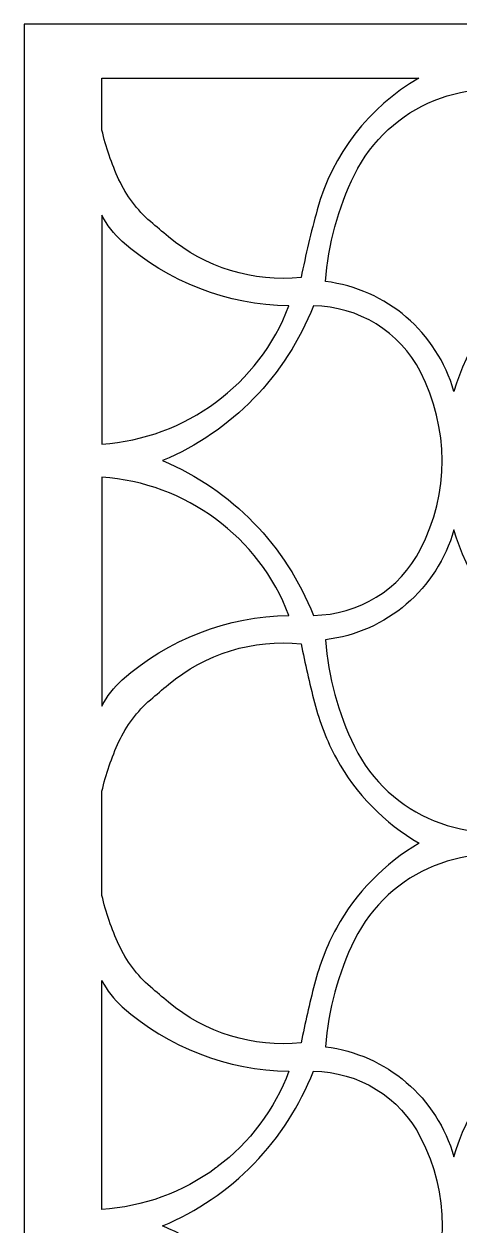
# Model space of a CAD drawing. Header units: centimetres. Extents: x -9.8 to 10.7, y -11.6 to 7.6.
# Drawn here: x -9.8 to -6.36, y -1.84 to 7.65 of the extents above; entities that cross this region are included whole.
import ezdxf

# ---------------------------------------------------------------- set-up
doc = ezdxf.new("R2010")
doc.units = ezdxf.units.CM
doc.header["$MEASUREMENT"] = 0

msp = doc.modelspace()

# ---------------------------------------------------------------- linework, layer by layer
at = {"color": 177}
for points, knots in [([(-9.7995, 7.64805), (-9.7995, 7.64805), (0.26004, 7.64805), (0.26004, 7.64805), (0.26004, 7.64805), (0.26004, 7.64805), (0.26004, -11.57642), (0.26004, -11.57642), (0.26004, -11.57642), (0.26004, -11.57642), (-9.7995, -11.57642), (-9.7995, -11.57642), (-9.7995, -11.57642), (-9.7995, -11.57642), (-9.7995, 7.64805), (-9.7995, 7.64805)], [0, 0, 0, 0, 0.2, 0.2, 0.2, 0.2, 0.4, 0.4, 0.4, 0.4, 0.6, 0.6, 0.6, 0.6, 1, 1, 1, 1]), ([(-6.68427, 7.21961), (-6.68427, 7.21961), (-9.18486, 7.21961), (-9.18486, 7.21961), (-9.18486, 7.21961), (-9.18486, 7.21961), (-9.18485, 6.81061), (-9.18485, 6.81061), (-9.18485, 6.81061), (-9.15358, 6.67584), (-9.10863, 6.54462), (-9.05069, 6.41898), (-9.05069, 6.41898), (-8.99224, 6.29221), (-8.90735, 6.17946), (-8.80168, 6.08826), (-8.80168, 6.08826), (-8.75485, 6.04784), (-8.70774, 6.00775), (-8.66036, 5.968), (-8.66036, 5.968), (-8.36875, 5.72342), (-7.99075, 5.6075), (-7.6122, 5.64681), (-7.6122, 5.64681), (-7.57639, 5.82613), (-7.53416, 6.00413), (-7.48558, 6.18042), (-7.48558, 6.18042), (-7.36497, 6.6183), (-7.07704, 6.99156), (-6.68427, 7.21961)], [0, 0, 0, 0, 0.1111111, 0.1111111, 0.1111111, 0.1111111, 0.2222222, 0.2222222, 0.2222222, 0.2222222, 0.3333333, 0.3333333, 0.3333333, 0.3333333, 0.4444444, 0.4444444, 0.4444444, 0.4444444, 0.5555556, 0.5555556, 0.5555556, 0.5555556, 0.6666667, 0.6666667, 0.6666667, 0.6666667, 0.7777778, 0.7777778, 0.7777778, 0.7777778, 1, 1, 1, 1]), ([(-6.40653, 4.74658), (-6.19562, 5.45006), (-5.6033, 5.97338), (-4.87935, 6.09693), (-4.87935, 6.09693), (-4.9377, 6.30859), (-5.03762, 6.50643), (-5.17337, 6.679), (-5.17337, 6.679), (-5.31036, 6.85315), (-5.49275, 6.98597), (-5.70057, 7.06282), (-5.70057, 7.06282), (-6.27927, 7.26914), (-6.92016, 7.00978), (-7.1912, 6.45841), (-7.1912, 6.45841), (-7.32109, 6.19452), (-7.39855, 5.90805), (-7.4193, 5.61466), (-7.4193, 5.61466), (-6.93792, 5.55572), (-6.53865, 5.2132), (-6.40653, 4.74658)], [0, 0, 0, 0, 0.1428571, 0.1428571, 0.1428571, 0.1428571, 0.2857143, 0.2857143, 0.2857143, 0.2857143, 0.4285714, 0.4285714, 0.4285714, 0.4285714, 0.5714286, 0.5714286, 0.5714286, 0.5714286, 0.7142857, 0.7142857, 0.7142857, 0.7142857, 1, 1, 1, 1]), ([(-9.18486, 4.33125), (-9.18486, 4.33125), (-9.18486, 6.13788), (-9.18486, 6.13788), (-9.18486, 6.13788), (-9.14525, 6.05954), (-9.09111, 5.98947), (-9.02529, 5.93137), (-9.02529, 5.93137), (-8.66106, 5.60996), (-8.19436, 5.42924), (-7.70865, 5.42176), (-7.70865, 5.42176), (-7.94519, 4.80129), (-8.52229, 4.37533), (-9.18486, 4.33125)], [0, 0, 0, 0, 0.2, 0.2, 0.2, 0.2, 0.4, 0.4, 0.4, 0.4, 0.6, 0.6, 0.6, 0.6, 1, 1, 1, 1]), ([(-8.70533, 4.20001), (-8.16022, 4.43041), (-7.73139, 4.87066), (-7.51574, 5.42176), (-7.51574, 5.42176), (-7.15907, 5.41892), (-6.83318, 5.21814), (-6.66986, 4.90105), (-6.66986, 4.90105), (-6.44365, 4.4618), (-6.44345, 3.93995), (-6.66893, 3.50032), (-6.66893, 3.50032), (-6.83196, 3.1824), (-7.15846, 2.98128), (-7.51574, 2.97827), (-7.51574, 2.97827), (-7.73152, 3.52933), (-8.16017, 3.96974), (-8.70533, 4.20001)], [0, 0, 0, 0, 0.1666667, 0.1666667, 0.1666667, 0.1666667, 0.3333333, 0.3333333, 0.3333333, 0.3333333, 0.5, 0.5, 0.5, 0.5, 0.6666667, 0.6666667, 0.6666667, 0.6666667, 1, 1, 1, 1]), ([(-9.18486, 4.06878), (-8.52227, 4.02505), (-7.94551, 3.59862), (-7.70865, 2.97827), (-7.70865, 2.97827), (-8.19436, 2.97071), (-8.66111, 2.79013), (-9.02528, 2.46866), (-9.02528, 2.46866), (-9.0911, 2.41056), (-9.14525, 2.34049), (-9.18486, 2.26214), (-9.18486, 2.26214), (-9.18486, 2.26214), (-9.18486, 4.06878), (-9.18486, 4.06878)], [0, 0, 0, 0, 0.2, 0.2, 0.2, 0.2, 0.4, 0.4, 0.4, 0.4, 0.6, 0.6, 0.6, 0.6, 1, 1, 1, 1]), ([(-6.40653, 3.65344), (-6.1951, 2.94951), (-5.60392, 2.42639), (-4.87935, 2.3031), (-4.87935, 2.3031), (-4.93768, 2.09149), (-5.03767, 1.89356), (-5.17337, 1.72103), (-5.17337, 1.72103), (-5.31029, 1.54692), (-5.49283, 1.41405), (-5.70057, 1.33721), (-5.70057, 1.33721), (-6.27841, 1.13054), (-6.91991, 1.39115), (-7.1912, 1.94161), (-7.1912, 1.94161), (-7.32107, 2.20543), (-7.39854, 2.49205), (-7.4193, 2.78537), (-7.4193, 2.78537), (-6.93755, 2.84461), (-6.5385, 3.18635), (-6.40653, 3.65344), (-6.40653, 3.65344), (-6.40653, 3.65344), (-6.40653, 3.65344), (-6.40653, 3.65344)], [0, 0, 0, 0, 0.125, 0.125, 0.125, 0.125, 0.25, 0.25, 0.25, 0.25, 0.375, 0.375, 0.375, 0.375, 0.5, 0.5, 0.5, 0.5, 0.625, 0.625, 0.625, 0.625, 0.75, 0.75, 0.75, 0.75, 1, 1, 1, 1]), ([(-9.18485, 1.5894), (-9.18485, 1.5894), (-9.18484, 0.76685), (-9.18484, 0.76685), (-9.18484, 0.76685), (-9.15357, 0.63207), (-9.10863, 0.50085), (-9.05069, 0.37521), (-9.05069, 0.37521), (-8.99224, 0.24844), (-8.90735, 0.1357), (-8.80168, 0.04449), (-8.80168, 0.04449), (-8.75481, 0.00404), (-8.70766, -0.03607), (-8.66024, -0.07585), (-8.66024, -0.07585), (-8.36866, -0.32037), (-7.99071, -0.43626), (-7.6122, -0.39695), (-7.6122, -0.39695), (-7.58119, -0.24165), (-7.54603, -0.08719), (-7.50677, 0.06625), (-7.50677, 0.06625), (-7.46737, 0.22022), (-7.40923, 0.36881), (-7.33366, 0.50863), (-7.33366, 0.50863), (-7.18087, 0.78714), (-6.95479, 1.01875), (-6.68008, 1.17828), (-6.68008, 1.17828), (-6.95473, 1.33776), (-7.18075, 1.56928), (-7.33366, 1.84763), (-7.33366, 1.84763), (-7.40923, 1.98745), (-7.46737, 2.13604), (-7.50677, 2.29001), (-7.50677, 2.29001), (-7.54603, 2.44345), (-7.58119, 2.59791), (-7.6122, 2.75322), (-7.6122, 2.75322), (-7.99076, 2.79244), (-8.36881, 2.67667), (-8.66036, 2.43202), (-8.66036, 2.43202), (-8.70774, 2.39227), (-8.75485, 2.35219), (-8.80168, 2.31177), (-8.80168, 2.31177), (-8.90735, 2.22056), (-8.99224, 2.10782), (-9.05069, 1.98104), (-9.05069, 1.98104), (-9.10863, 1.8554), (-9.15358, 1.72419), (-9.18485, 1.5894)], [0, 0, 0, 0, 0.0625, 0.0625, 0.0625, 0.0625, 0.125, 0.125, 0.125, 0.125, 0.1875, 0.1875, 0.1875, 0.1875, 0.25, 0.25, 0.25, 0.25, 0.3125, 0.3125, 0.3125, 0.3125, 0.375, 0.375, 0.375, 0.375, 0.4375, 0.4375, 0.4375, 0.4375, 0.5, 0.5, 0.5, 0.5, 0.5625, 0.5625, 0.5625, 0.5625, 0.625, 0.625, 0.625, 0.625, 0.6875, 0.6875, 0.6875, 0.6875, 0.75, 0.75, 0.75, 0.75, 0.8125, 0.8125, 0.8125, 0.8125, 0.875, 0.875, 0.875, 0.875, 1, 1, 1, 1]), ([(-6.40653, -1.29719), (-6.53876, -0.83017), (-6.93752, -0.48809), (-7.4193, -0.42911), (-7.4193, -0.42911), (-7.39855, -0.13578), (-7.32106, 0.15083), (-7.1912, 0.41465), (-7.1912, 0.41465), (-6.92047, 0.9654), (-6.27861, 1.22514), (-5.70057, 1.01904), (-5.70057, 1.01904), (-5.49282, 0.94222), (-5.3103, 0.80932), (-5.17337, 0.63523), (-5.17337, 0.63523), (-5.03766, 0.4627), (-4.93769, 0.26477), (-4.87935, 0.05316), (-4.87935, 0.05316), (-5.60386, -0.0705), (-6.19544, -0.59317), (-6.40653, -1.29719), (-6.40653, -1.29719), (-6.40653, -1.29719), (-6.40653, -1.29719), (-6.40653, -1.29719)], [0, 0, 0, 0, 0.125, 0.125, 0.125, 0.125, 0.25, 0.25, 0.25, 0.25, 0.375, 0.375, 0.375, 0.375, 0.5, 0.5, 0.5, 0.5, 0.625, 0.625, 0.625, 0.625, 0.75, 0.75, 0.75, 0.75, 1, 1, 1, 1]), ([(-7.70865, -0.622), (-8.19413, -0.61453), (-8.66123, -0.43365), (-9.02529, -0.1124), (-9.02529, -0.1124), (-9.09109, -0.05432), (-9.14526, 0.01579), (-9.18486, 0.09412), (-9.18486, 0.09412), (-9.18486, 0.09412), (-9.18486, -1.71251), (-9.18486, -1.71251), (-9.18486, -1.71251), (-8.85918, -1.69318), (-8.54637, -1.57944), (-8.28438, -1.38502), (-8.28438, -1.38502), (-8.28438, -1.38502), (-8.28013, -1.38184), (-8.28013, -1.38184), (-8.28013, -1.38184), (-8.28013, -1.38184), (-8.2776, -1.37994), (-8.2776, -1.37994), (-8.2776, -1.37994), (-8.2776, -1.37994), (-8.27507, -1.37803), (-8.27507, -1.37803), (-8.27507, -1.37803), (-8.01785, -1.18529), (-7.82132, -0.92303), (-7.70865, -0.622), (-7.70865, -0.622), (-7.70865, -0.622), (-7.70865, -0.622), (-7.70865, -0.622)], [0, 0, 0, 0, 0.1, 0.1, 0.1, 0.1, 0.2, 0.2, 0.2, 0.2, 0.3, 0.3, 0.3, 0.3, 0.4, 0.4, 0.4, 0.4, 0.5, 0.5, 0.5, 0.5, 0.6, 0.6, 0.6, 0.6, 0.7, 0.7, 0.7, 0.7, 0.8, 0.8, 0.8, 0.8, 1, 1, 1, 1]), ([(-7.986, -1.35319), (-8.19062, -1.56304), (-8.43526, -1.72986), (-8.70533, -1.84375), (-8.70533, -1.84375), (-8.43691, -1.95716), (-8.19357, -2.12273), (-7.98951, -2.33073), (-7.98951, -2.33073), (-7.98951, -2.33073), (-7.9863, -2.33402), (-7.9863, -2.33402), (-7.9863, -2.33402), (-7.78287, -2.54371), (-7.6231, -2.79187), (-7.51638, -3.06384), (-7.51638, -3.06384), (-7.51638, -3.06384), (-7.51574, -3.06549), (-7.51574, -3.06549), (-7.51574, -3.06549), (-7.15879, -3.06248), (-6.83316, -2.8622), (-6.66986, -2.54479), (-6.66986, -2.54479), (-6.44365, -2.10518), (-6.44316, -1.5839), (-6.66893, -1.14406), (-6.66893, -1.14406), (-6.83223, -0.82597), (-7.15819, -0.62485), (-7.51574, -0.622), (-7.51574, -0.622), (-7.62217, -0.89391), (-7.78163, -1.14206), (-7.98472, -1.35186), (-7.98472, -1.35186), (-7.98472, -1.35186), (-7.98536, -1.35252), (-7.98536, -1.35252), (-7.98536, -1.35252), (-7.98536, -1.35252), (-7.986, -1.35319), (-7.986, -1.35319)], [0, 0, 0, 0, 0.0833333, 0.0833333, 0.0833333, 0.0833333, 0.1666667, 0.1666667, 0.1666667, 0.1666667, 0.25, 0.25, 0.25, 0.25, 0.3333333, 0.3333333, 0.3333333, 0.3333333, 0.4166667, 0.4166667, 0.4166667, 0.4166667, 0.5, 0.5, 0.5, 0.5, 0.5833333, 0.5833333, 0.5833333, 0.5833333, 0.6666667, 0.6666667, 0.6666667, 0.6666667, 0.75, 0.75, 0.75, 0.75, 0.8333333, 0.8333333, 0.8333333, 0.8333333, 1, 1, 1, 1])]:
    msp.add_open_spline(points, degree=3, knots=knots, dxfattribs=at)
at = {"lineweight": 9}
for points, knots in [([(-9.7995, 7.64805), (-9.7995, 7.64805), (0.26004, 7.64805), (0.26004, 7.64805), (0.26004, 7.64805), (0.26004, 7.64805), (0.26004, -11.57642), (0.26004, -11.57642), (0.26004, -11.57642), (0.26004, -11.57642), (-9.7995, -11.57642), (-9.7995, -11.57642), (-9.7995, -11.57642), (-9.7995, -11.57642), (-9.7995, 7.64805), (-9.7995, 7.64805)], [0, 0, 0, 0, 0.2, 0.2, 0.2, 0.2, 0.4, 0.4, 0.4, 0.4, 0.6, 0.6, 0.6, 0.6, 1, 1, 1, 1]), ([(-6.68427, 7.21961), (-6.68427, 7.21961), (-9.18486, 7.21961), (-9.18486, 7.21961), (-9.18486, 7.21961), (-9.18486, 7.21961), (-9.18485, 6.81061), (-9.18485, 6.81061), (-9.18485, 6.81061), (-9.15358, 6.67584), (-9.10863, 6.54462), (-9.05069, 6.41898), (-9.05069, 6.41898), (-8.99224, 6.29221), (-8.90735, 6.17946), (-8.80168, 6.08826), (-8.80168, 6.08826), (-8.75485, 6.04784), (-8.70774, 6.00775), (-8.66036, 5.968), (-8.66036, 5.968), (-8.36875, 5.72342), (-7.99075, 5.6075), (-7.6122, 5.64681), (-7.6122, 5.64681), (-7.57639, 5.82613), (-7.53416, 6.00413), (-7.48558, 6.18042), (-7.48558, 6.18042), (-7.36497, 6.6183), (-7.07704, 6.99156), (-6.68427, 7.21961)], [0, 0, 0, 0, 0.1111111, 0.1111111, 0.1111111, 0.1111111, 0.2222222, 0.2222222, 0.2222222, 0.2222222, 0.3333333, 0.3333333, 0.3333333, 0.3333333, 0.4444444, 0.4444444, 0.4444444, 0.4444444, 0.5555556, 0.5555556, 0.5555556, 0.5555556, 0.6666667, 0.6666667, 0.6666667, 0.6666667, 0.7777778, 0.7777778, 0.7777778, 0.7777778, 1, 1, 1, 1]), ([(-6.40653, 4.74658), (-6.19562, 5.45006), (-5.6033, 5.97338), (-4.87935, 6.09693), (-4.87935, 6.09693), (-4.9377, 6.30859), (-5.03762, 6.50643), (-5.17337, 6.679), (-5.17337, 6.679), (-5.31036, 6.85315), (-5.49275, 6.98597), (-5.70057, 7.06282), (-5.70057, 7.06282), (-6.27927, 7.26914), (-6.92016, 7.00978), (-7.1912, 6.45841), (-7.1912, 6.45841), (-7.32109, 6.19452), (-7.39855, 5.90805), (-7.4193, 5.61466), (-7.4193, 5.61466), (-6.93792, 5.55572), (-6.53865, 5.2132), (-6.40653, 4.74658)], [0, 0, 0, 0, 0.1428571, 0.1428571, 0.1428571, 0.1428571, 0.2857143, 0.2857143, 0.2857143, 0.2857143, 0.4285714, 0.4285714, 0.4285714, 0.4285714, 0.5714286, 0.5714286, 0.5714286, 0.5714286, 0.7142857, 0.7142857, 0.7142857, 0.7142857, 1, 1, 1, 1]), ([(-9.18486, 4.33125), (-9.18486, 4.33125), (-9.18486, 6.13788), (-9.18486, 6.13788), (-9.18486, 6.13788), (-9.14525, 6.05954), (-9.09111, 5.98947), (-9.02529, 5.93137), (-9.02529, 5.93137), (-8.66106, 5.60996), (-8.19436, 5.42924), (-7.70865, 5.42176), (-7.70865, 5.42176), (-7.94519, 4.80129), (-8.52229, 4.37533), (-9.18486, 4.33125)], [0, 0, 0, 0, 0.2, 0.2, 0.2, 0.2, 0.4, 0.4, 0.4, 0.4, 0.6, 0.6, 0.6, 0.6, 1, 1, 1, 1]), ([(-8.70533, 4.20001), (-8.16022, 4.43041), (-7.73139, 4.87066), (-7.51574, 5.42176), (-7.51574, 5.42176), (-7.15907, 5.41892), (-6.83318, 5.21814), (-6.66986, 4.90105), (-6.66986, 4.90105), (-6.44365, 4.4618), (-6.44345, 3.93995), (-6.66893, 3.50032), (-6.66893, 3.50032), (-6.83196, 3.1824), (-7.15846, 2.98128), (-7.51574, 2.97827), (-7.51574, 2.97827), (-7.73152, 3.52933), (-8.16017, 3.96974), (-8.70533, 4.20001)], [0, 0, 0, 0, 0.1666667, 0.1666667, 0.1666667, 0.1666667, 0.3333333, 0.3333333, 0.3333333, 0.3333333, 0.5, 0.5, 0.5, 0.5, 0.6666667, 0.6666667, 0.6666667, 0.6666667, 1, 1, 1, 1]), ([(-9.18486, 4.06878), (-8.52227, 4.02505), (-7.94551, 3.59862), (-7.70865, 2.97827), (-7.70865, 2.97827), (-8.19436, 2.97071), (-8.66111, 2.79013), (-9.02528, 2.46866), (-9.02528, 2.46866), (-9.0911, 2.41056), (-9.14525, 2.34049), (-9.18486, 2.26214), (-9.18486, 2.26214), (-9.18486, 2.26214), (-9.18486, 4.06878), (-9.18486, 4.06878)], [0, 0, 0, 0, 0.2, 0.2, 0.2, 0.2, 0.4, 0.4, 0.4, 0.4, 0.6, 0.6, 0.6, 0.6, 1, 1, 1, 1]), ([(-6.40653, 3.65344), (-6.1951, 2.94951), (-5.60392, 2.42639), (-4.87935, 2.3031), (-4.87935, 2.3031), (-4.93768, 2.09149), (-5.03767, 1.89356), (-5.17337, 1.72103), (-5.17337, 1.72103), (-5.31029, 1.54692), (-5.49283, 1.41405), (-5.70057, 1.33721), (-5.70057, 1.33721), (-6.27841, 1.13054), (-6.91991, 1.39115), (-7.1912, 1.94161), (-7.1912, 1.94161), (-7.32107, 2.20543), (-7.39854, 2.49205), (-7.4193, 2.78537), (-7.4193, 2.78537), (-6.93755, 2.84461), (-6.5385, 3.18635), (-6.40653, 3.65344)], [0, 0, 0, 0, 0.1428571, 0.1428571, 0.1428571, 0.1428571, 0.2857143, 0.2857143, 0.2857143, 0.2857143, 0.4285714, 0.4285714, 0.4285714, 0.4285714, 0.5714286, 0.5714286, 0.5714286, 0.5714286, 0.7142857, 0.7142857, 0.7142857, 0.7142857, 1, 1, 1, 1]), ([(-9.18485, 1.5894), (-9.18485, 1.5894), (-9.18484, 0.76685), (-9.18484, 0.76685), (-9.18484, 0.76685), (-9.15357, 0.63207), (-9.10863, 0.50085), (-9.05069, 0.37521), (-9.05069, 0.37521), (-8.99224, 0.24844), (-8.90735, 0.1357), (-8.80168, 0.04449), (-8.80168, 0.04449), (-8.75481, 0.00404), (-8.70766, -0.03607), (-8.66024, -0.07585), (-8.66024, -0.07585), (-8.36866, -0.32037), (-7.99071, -0.43626), (-7.6122, -0.39695), (-7.6122, -0.39695), (-7.58119, -0.24165), (-7.54603, -0.08719), (-7.50677, 0.06625), (-7.50677, 0.06625), (-7.46737, 0.22022), (-7.40923, 0.36881), (-7.33366, 0.50863), (-7.33366, 0.50863), (-7.18087, 0.78714), (-6.95479, 1.01875), (-6.68008, 1.17828), (-6.68008, 1.17828), (-6.95473, 1.33776), (-7.18075, 1.56928), (-7.33366, 1.84763), (-7.33366, 1.84763), (-7.40923, 1.98745), (-7.46737, 2.13604), (-7.50677, 2.29001), (-7.50677, 2.29001), (-7.54603, 2.44345), (-7.58119, 2.59791), (-7.6122, 2.75322), (-7.6122, 2.75322), (-7.99076, 2.79244), (-8.36881, 2.67667), (-8.66036, 2.43202), (-8.66036, 2.43202), (-8.70774, 2.39227), (-8.75485, 2.35219), (-8.80168, 2.31177), (-8.80168, 2.31177), (-8.90735, 2.22056), (-8.99224, 2.10782), (-9.05069, 1.98104), (-9.05069, 1.98104), (-9.10863, 1.8554), (-9.15358, 1.72419), (-9.18485, 1.5894)], [0, 0, 0, 0, 0.0625, 0.0625, 0.0625, 0.0625, 0.125, 0.125, 0.125, 0.125, 0.1875, 0.1875, 0.1875, 0.1875, 0.25, 0.25, 0.25, 0.25, 0.3125, 0.3125, 0.3125, 0.3125, 0.375, 0.375, 0.375, 0.375, 0.4375, 0.4375, 0.4375, 0.4375, 0.5, 0.5, 0.5, 0.5, 0.5625, 0.5625, 0.5625, 0.5625, 0.625, 0.625, 0.625, 0.625, 0.6875, 0.6875, 0.6875, 0.6875, 0.75, 0.75, 0.75, 0.75, 0.8125, 0.8125, 0.8125, 0.8125, 0.875, 0.875, 0.875, 0.875, 1, 1, 1, 1]), ([(-6.40653, -1.29719), (-6.53876, -0.83017), (-6.93752, -0.48809), (-7.4193, -0.42911), (-7.4193, -0.42911), (-7.39855, -0.13578), (-7.32106, 0.15083), (-7.1912, 0.41465), (-7.1912, 0.41465), (-6.92047, 0.9654), (-6.27861, 1.22514), (-5.70057, 1.01904), (-5.70057, 1.01904), (-5.49282, 0.94222), (-5.3103, 0.80932), (-5.17337, 0.63523), (-5.17337, 0.63523), (-5.03766, 0.4627), (-4.93769, 0.26477), (-4.87935, 0.05316), (-4.87935, 0.05316), (-5.60386, -0.0705), (-6.19544, -0.59317), (-6.40653, -1.29719)], [0, 0, 0, 0, 0.1428571, 0.1428571, 0.1428571, 0.1428571, 0.2857143, 0.2857143, 0.2857143, 0.2857143, 0.4285714, 0.4285714, 0.4285714, 0.4285714, 0.5714286, 0.5714286, 0.5714286, 0.5714286, 0.7142857, 0.7142857, 0.7142857, 0.7142857, 1, 1, 1, 1]), ([(-7.70865, -0.622), (-8.19413, -0.61453), (-8.66123, -0.43365), (-9.02529, -0.1124), (-9.02529, -0.1124), (-9.09109, -0.05432), (-9.14526, 0.01579), (-9.18486, 0.09412), (-9.18486, 0.09412), (-9.18486, 0.09412), (-9.18486, -1.71251), (-9.18486, -1.71251), (-9.18486, -1.71251), (-8.85918, -1.69318), (-8.54637, -1.57944), (-8.28438, -1.38502), (-8.28438, -1.38502), (-8.28438, -1.38502), (-8.28013, -1.38184), (-8.28013, -1.38184), (-8.28013, -1.38184), (-8.28013, -1.38184), (-8.2776, -1.37994), (-8.2776, -1.37994), (-8.2776, -1.37994), (-8.2776, -1.37994), (-8.27507, -1.37803), (-8.27507, -1.37803), (-8.27507, -1.37803), (-8.01785, -1.18529), (-7.82132, -0.92303), (-7.70865, -0.622)], [0, 0, 0, 0, 0.1111111, 0.1111111, 0.1111111, 0.1111111, 0.2222222, 0.2222222, 0.2222222, 0.2222222, 0.3333333, 0.3333333, 0.3333333, 0.3333333, 0.4444444, 0.4444444, 0.4444444, 0.4444444, 0.5555556, 0.5555556, 0.5555556, 0.5555556, 0.6666667, 0.6666667, 0.6666667, 0.6666667, 0.7777778, 0.7777778, 0.7777778, 0.7777778, 1, 1, 1, 1]), ([(-7.986, -1.35319), (-8.19062, -1.56304), (-8.43526, -1.72986), (-8.70533, -1.84375), (-8.70533, -1.84375), (-8.43691, -1.95716), (-8.19357, -2.12273), (-7.98951, -2.33073), (-7.98951, -2.33073), (-7.98951, -2.33073), (-7.9863, -2.33402), (-7.9863, -2.33402), (-7.9863, -2.33402), (-7.78287, -2.54371), (-7.6231, -2.79187), (-7.51638, -3.06384), (-7.51638, -3.06384), (-7.51638, -3.06384), (-7.51574, -3.06549), (-7.51574, -3.06549), (-7.51574, -3.06549), (-7.15879, -3.06248), (-6.83316, -2.8622), (-6.66986, -2.54479), (-6.66986, -2.54479), (-6.44365, -2.10518), (-6.44316, -1.5839), (-6.66893, -1.14406), (-6.66893, -1.14406), (-6.83223, -0.82597), (-7.15819, -0.62485), (-7.51574, -0.622), (-7.51574, -0.622), (-7.62217, -0.89391), (-7.78163, -1.14206), (-7.98472, -1.35186), (-7.98472, -1.35186), (-7.98472, -1.35186), (-7.98536, -1.35252), (-7.98536, -1.35252), (-7.98536, -1.35252), (-7.98536, -1.35252), (-7.986, -1.35319), (-7.986, -1.35319)], [0, 0, 0, 0, 0.0833333, 0.0833333, 0.0833333, 0.0833333, 0.1666667, 0.1666667, 0.1666667, 0.1666667, 0.25, 0.25, 0.25, 0.25, 0.3333333, 0.3333333, 0.3333333, 0.3333333, 0.4166667, 0.4166667, 0.4166667, 0.4166667, 0.5, 0.5, 0.5, 0.5, 0.5833333, 0.5833333, 0.5833333, 0.5833333, 0.6666667, 0.6666667, 0.6666667, 0.6666667, 0.75, 0.75, 0.75, 0.75, 0.8333333, 0.8333333, 0.8333333, 0.8333333, 1, 1, 1, 1])]:
    msp.add_open_spline(points, degree=3, knots=knots, dxfattribs=at)

doc.saveas('drawing.dxf')
